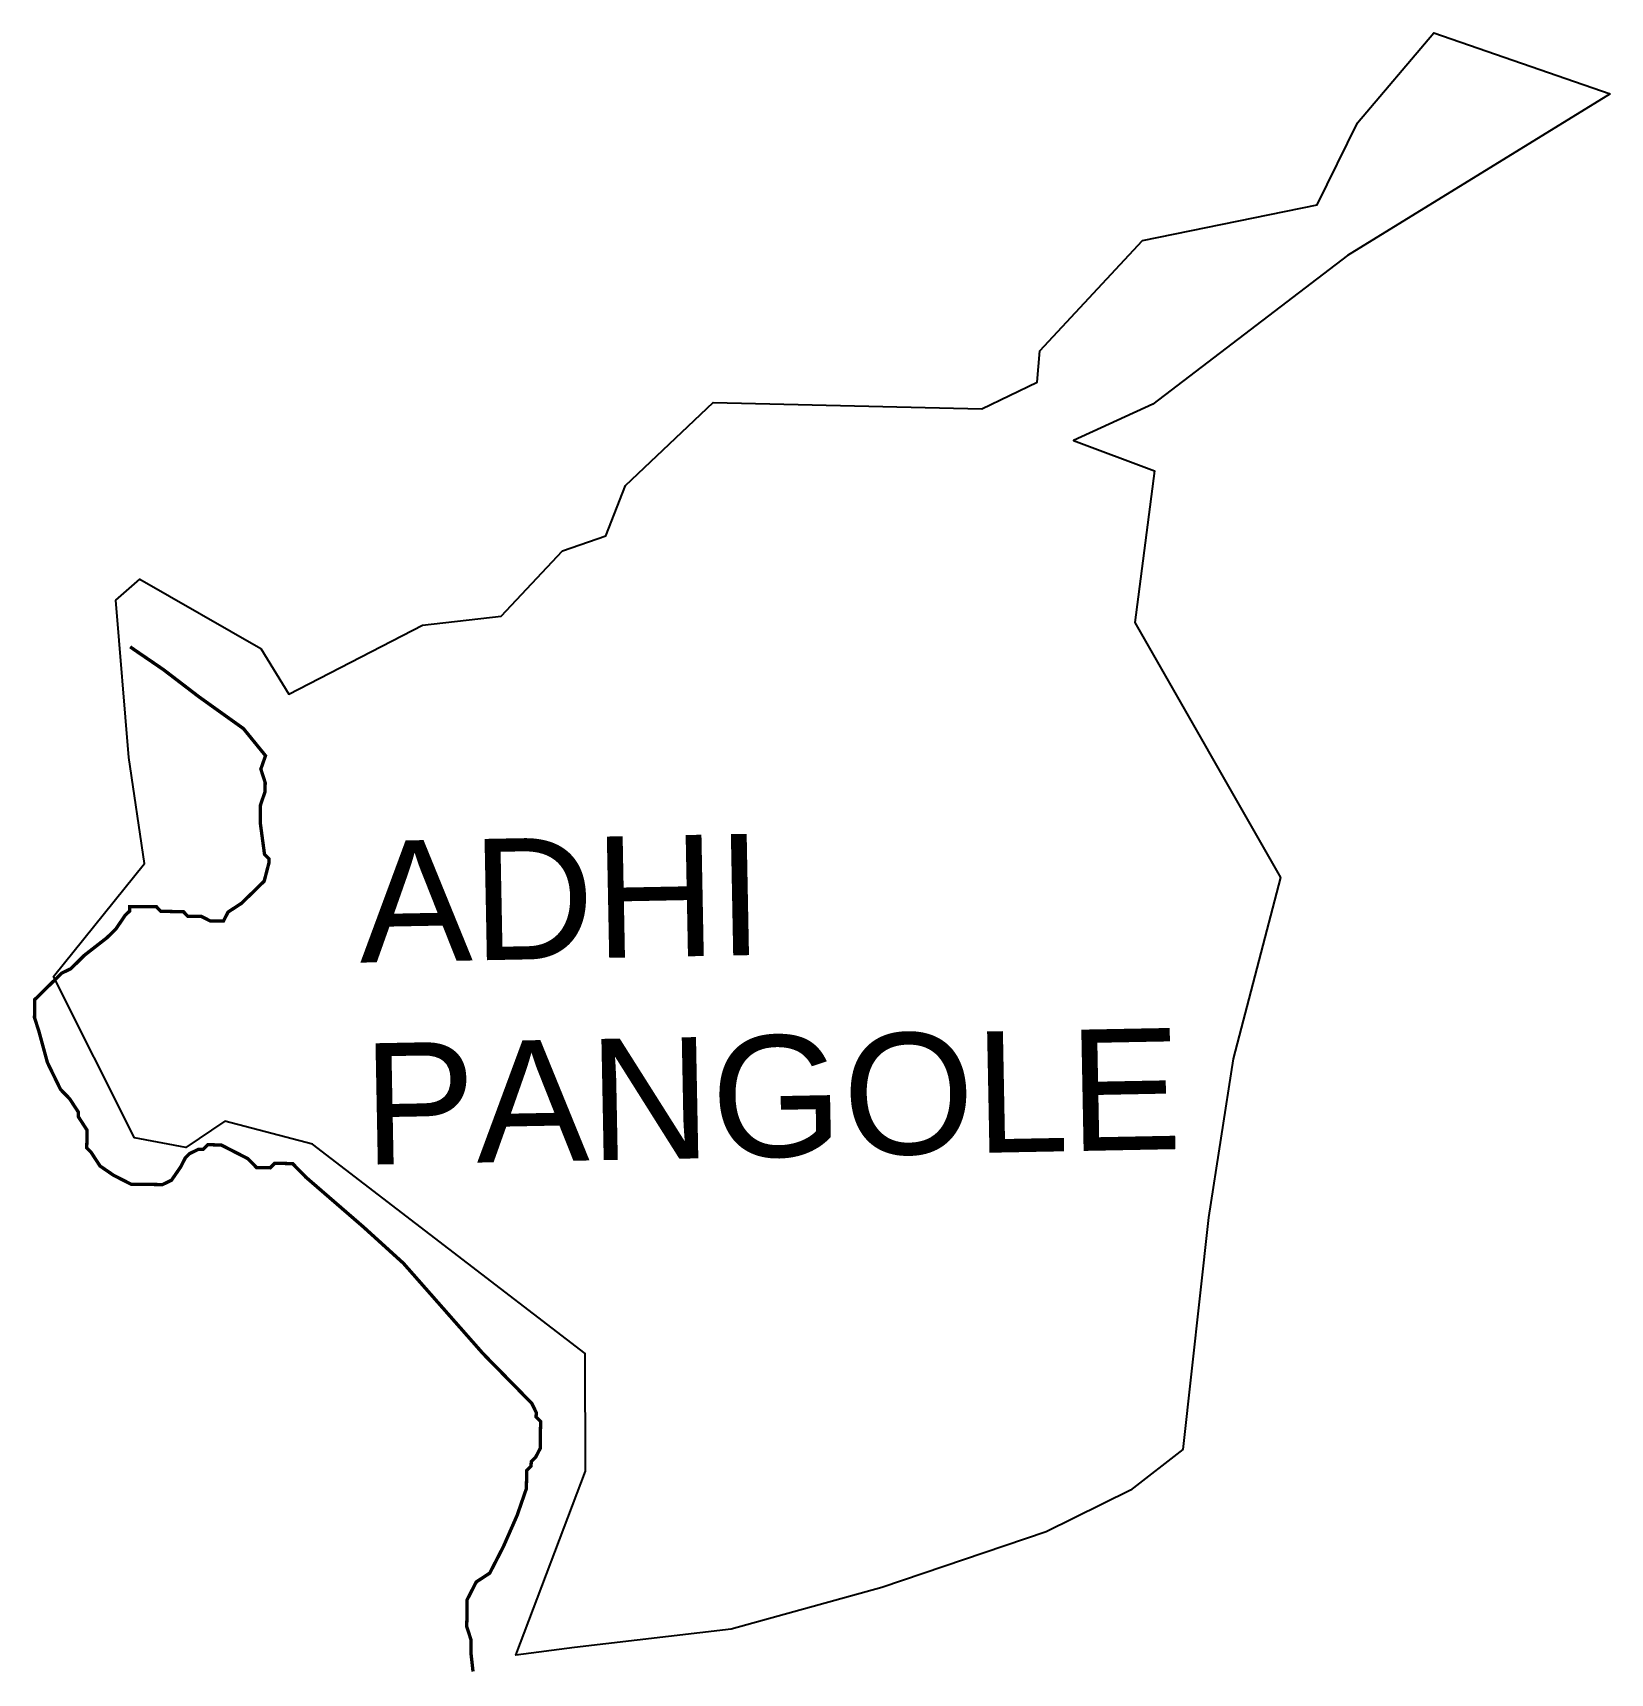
# Model space of a CAD drawing. Header units: metres. Extents: x 279085 to 280500, y 2035162 to 2036633.
import ezdxf

# ---------------------------------------------------------------- set-up
doc = ezdxf.new("R2010")
doc.units = ezdxf.units.M
for name, color, linetype in [('HIGH TIDE LINE', 6, 'Continuous'), ('village', 3, 'Continuous'), ('VILLAGE NAME', 250, 'Continuous')]:
    doc.layers.add(name, color=color, linetype=linetype)
doc.styles.get("Standard").update_dxf_attribs({"font": 'calibri.ttf'})

msp = doc.modelspace()

# ---------------------------------------------------------------- linework, layer by layer
at = {"layer": 'HIGH TIDE LINE', "lineweight": 0}
msp.add_lwpolyline([(279479.8, 2035163.9, 3.01, 3.01, 0), (279478, 2035180, 3.01, 3.01, 0), (279478.1, 2035192, 3.01, 3.01, 0), (279474.2, 2035204.1, 3.01, 3.01, 0), (279474.5, 2035228.2, 3.01, 3.01, 0), (279478.6, 2035236.2, 3.01, 3.01, 0), (279482.7, 2035244.2, 3.01, 3.01, 0), (279494.8, 2035252.1, 3.01, 3.01, 0), (279507.1, 2035276, 3.01, 3.01, 0), (279519.4, 2035304, 3.01, 3.01, 0), (279527.7, 2035328, 3.01, 3.01, 0), (279527.9, 2035344.1, 3.01, 3.01, 0), (279531.9, 2035348.1, 3.01, 3.01, 0), (279532, 2035352.1, 3.01, 3.01, 0), (279536, 2035356.1, 3.01, 3.01, 0), (279540.1, 2035364, 3.01, 3.01, 0), (279540.4, 2035388.1, 3.01, 3.01, 0), (279536.4, 2035392.2, 3.01, 3.01, 0), (279536.5, 2035396.2, 3.01, 3.01, 0), (279532.5, 2035404.3, 3.01, 3.01, 0), (279524.6, 2035412.4, 3.01, 3.01, 0), (279488.8, 2035448.9, 3.01, 3.01, 0), (279417.4, 2035529.9, 3.01, 3.01, 0), (279381.6, 2035562.4, 3.01, 3.01, 0), (279329.9, 2035607.1, 3.01, 3.01, 0), (279318, 2035619.3, 3.01, 3.01, 0), (279301.9, 2035619.5, 3.01, 3.01, 0), (279297.9, 2035615.5, 3.01, 3.01, 0), (279285.8, 2035615.6, 3.01, 3.01, 0), (279281.8, 2035619.7, 3.01, 3.01, 0), (279277.9, 2035623.7, 3.01, 3.01, 0), (279261.9, 2035631.9, 3.01, 3.01, 0), (279253.9, 2035636, 3.01, 3.01, 0), (279241.9, 2035636.2, 3.01, 3.01, 0), (279237.8, 2035632.2, 3.01, 3.01, 0), (279233.8, 2035632.2, 3.01, 3.01, 0), (279225.7, 2035628.3, 3.01, 3.01, 0), (279221.7, 2035624.3, 3.01, 3.01, 0), (279217.6, 2035616.3, 3.01, 3.01, 0), (279209.4, 2035604.4, 3.01, 3.01, 0), (279201.4, 2035600.5, 3.01, 3.01, 0), (279173.3, 2035600.7, 3.01, 3.01, 0), (279157.3, 2035608.9, 3.01, 3.01, 0), (279145.3, 2035617.1, 3.01, 3.01, 0), (279137.4, 2035629.2, 3.01, 3.01, 0), (279133.4, 2035633.3, 3.01, 3.01, 0), (279133.6, 2035649.3, 3.01, 3.01, 0), (279125.7, 2035661.5, 3.01, 3.01, 0), (279125.8, 2035665.5, 3.01, 3.01, 0), (279117.9, 2035677.6, 3.01, 3.01, 0), (279109.9, 2035685.7, 3.01, 3.01, 0), (279098.1, 2035709.9, 3.01, 3.01, 0), (279090.4, 2035738.1, 3.01, 3.01, 0), (279086.5, 2035750.2, 3.01, 3.01, 0), (279086.7, 2035766.3, 3.01, 3.01, 0), (279090.7, 2035770.2, 3.01, 3.01, 0), (279106.9, 2035786.1, 3.01, 3.01, 0), (279111, 2035790.1, 3.01, 3.01, 0), (279119.1, 2035794, 3.01, 3.01, 0), (279127.2, 2035802, 3.01, 3.01, 0), (279131.2, 2035806, 3.01, 3.01, 0), (279151.5, 2035821.8, 3.01, 3.01, 0), (279159.6, 2035829.8, 3.01, 3.01, 0), (279167.7, 2035841.7, 3.01, 3.01, 0), (279171.8, 2035845.7, 3.01, 3.01, 0), (279171.8, 2035849.7, 3.01, 3.01, 0), (279195.9, 2035849.5, 3.01, 3.01, 0), (279199.9, 2035845.4, 3.01, 3.01, 0), (279220, 2035845.2, 3.01, 3.01, 0), (279223.9, 2035841.1, 3.01, 3.01, 0), (279236, 2035841, 3.01, 3.01, 0), (279244, 2035836.9, 3.01, 3.01, 0), (279256, 2035836.8, 3.01, 3.01, 0), (279260.1, 2035844.8, 3.01, 3.01, 0), (279272.2, 2035852.7, 3.01, 3.01, 0), (279292.5, 2035872.5, 3.01, 3.01, 0), (279296.7, 2035888.6, 3.01, 3.01, 0), (279296.7, 2035892.6, 3.01, 3.01, 0), (279292.8, 2035896.6, 3.01, 3.01, 0), (279289, 2035924.8, 3.01, 3.01, 0), (279289.2, 2035940.8, 3.01, 3.01, 0), (279293.3, 2035952.8, 3.01, 3.01, 0), (279293.4, 2035960.9, 3.01, 3.01, 0), (279289.5, 2035973, 3.01, 3.01, 0), (279293.7, 2035985, 3.01, 3.01, 0), (279273.9, 2036009.3, 3.01, 3.01, 0), (279234, 2036037.8, 3.01, 3.01, 0), (279202.1, 2036062.2, 3.01, 3.01, 0), (279178.2, 2036078.5, 3.01, 3.01, 0), (279172.3, 2036082.6, 3.01, 3.01, 0)], format="xyseb", dxfattribs=at)
at = {"layer": 'village', "color": 3}
msp.add_polyline3d([(280499.7, 2036578.3, 0), (280264, 2036433.4, 0), (280089.4, 2036300.3, 0), (280018.3, 2036267.7, 0), (280090.9, 2036240.3, 0), (280073.4, 2036104.5, 0), (280204, 2035875.7, 0), (280161.6, 2035713.2, 0), (280139.5, 2035570.9, 0), (280116.3, 2035363.1, 0), (280069.6, 2035326.4, 0), (279993.8, 2035289.1, 0), (279846.6, 2035239.2, 0), (279711.4, 2035201.9, 0), (279570.9, 2035185.5, 0), (279518.2, 2035178.7, 0), (279580.8, 2035343.4, 0), (279580.3, 2035449.1, 0), (279335.9, 2035636.6, 0), (279257.1, 2035657.4, 0), (279222.2, 2035633.7, 0), (279176.3, 2035642.4, 0), (279103.6, 2035787, 0), (279185.1, 2035888.4, 0), (279171.2, 2035983.5, 0), (279159.5, 2036124.3, 0), (279181, 2036143.2, 0), (279289.5, 2036081.1, 0), (279314.5, 2036040.2, 0), (279434.6, 2036102, 0), (279505.1, 2036110.1, 0), (279560.2, 2036168.6, 0), (279598.9, 2036182.2, 0), (279616.5, 2036227.3, 0), (279695.1, 2036301.8, 0), (279936.2, 2036296.1, 0), (279985.9, 2036320, 0), (279988.2, 2036348.1, 0), (280080.2, 2036447, 0), (280237, 2036478.9, 0), (280273, 2036552.4, 0), (280341.5, 2036633.1, 0)], close=True, dxfattribs=at)

# ---------------------------------------------------------------- texts
at = {"layer": 'VILLAGE NAME', "insert": (279376.4, 2035908.2), "char_height": 108.748, "attachment_point": 1, "rotation": 1.1028}
msp.add_mtext_dynamic_manual_height_columns('{\\fArial|b0|i0|c0|p34;ADHI PANGOLE}', width=726.929, gutter_width=543.7, heights=[0], dxfattribs=at)

doc.saveas('drawing.dxf')
